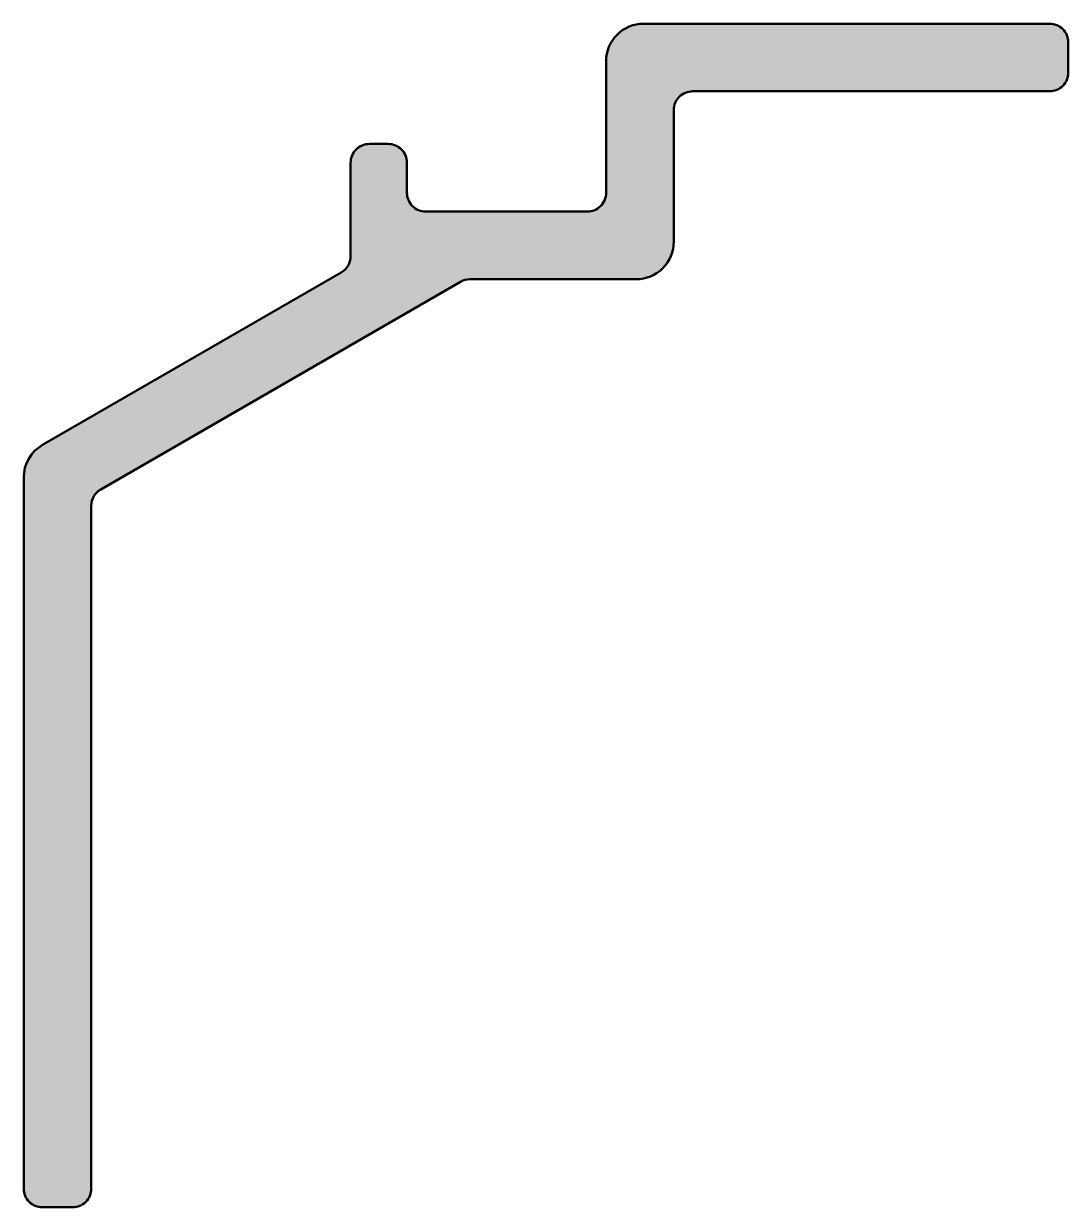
# Model space of a CAD drawing. Extents: x -10.7 to 17.1, y -28.5 to 3.
import ezdxf

# ---------------------------------------------------------------- set-up
doc = ezdxf.new("R2010")
doc.units = 0
doc.layers.add('0S-Alu contour', color=7, linetype='Continuous', lineweight=50)
doc.layers.add('0S-Alu hatch', color=252, linetype='Continuous', lineweight=25)

# ---------------------------------------------------------------- blocks, each defined once
blk = doc.blocks.new('189600__AC6EB274_1548_4674_849C_94A6B679DD75_')
at = {"layer": '0S-Alu hatch'}
h = blk.add_hatch(color=256, dxfattribs=at)
edge = h.paths.add_edge_path()
edge.add_line((-2, -0.6999397277832102), (-2, -3.187938690185546))
edge.add_ellipse((-2.496648116455357, -3.189859918929053), major_axis=(-0.496651832472749, 0), ratio=1, start_angle=119.77674923005651, end_angle=180.2216413306585, ccw=False)
edge.add_line((-2.25, -3.620937347412108), (-10.19999694824219, -8.2109375))
edge.add_arc((-9.697015093884495, -9.078684526797723), 1.002983373904768, 120.0983442068462, 179.9002649298369)
edge.add_line((-10.69999694824219, -9.07693862915039), (-10.69999694824219, -27.99993896484375))
edge.add_arc((-10.20025406177223, -28.0001960783738), 0.4997429526113294, 179.9705218038621, 270.029478196142)
edge.add_line((-10.19999694824218, -28.49993896484375), (-9.399993896484377, -28.49993896484375))
edge.add_arc((-9.399743149096873, -28.00018971223126), 0.4997493155182912, 269.9712520514094, 360.0287479485826)
edge.add_line((-8.899993896484377, -27.99993896484375), (-8.899993896484375, -9.827938079833984))
edge.add_ellipse((-8.403345780029017, -9.826016851090477), major_axis=(-0.496651832472749, 0), ratio=1, start_angle=-60.22325076994338, end_angle=0.22164133065837177, ccw=False)
edge.add_line((-8.649993896484375, -9.394939422607422), (0.9250030517578125, -3.866939544677734))
edge.add_ellipse((1.177732177162382, -4.310030535925604), major_axis=(-0.5100996347310778, 0), ratio=1, start_angle=270.3065442568368, end_angle=299.69946202186975, ccw=False)
edge.add_line((1.175003051757812, -3.799938201904296), (5.599998474121093, -3.799938201904296))
edge.add_arc((5.600521767503909, -2.800461495287112), 0.9994768436068424, 269.970001802599, 360.0299981973979)
edge.add_line((6.599998474121093, -2.799938201904298), (6.599998474121093, 0.7000617980957032))
edge.add_ellipse((7.099747726733594, 0.7003125454832025), major_axis=(-0.4997493155182965, 0), ratio=1, start_angle=-90.02874794858991, end_angle=0.02874794858257701, ccw=False)
edge.add_line((7.099998474121093, 1.200061798095702), (16.5999984741211, 1.200061798095703))
edge.add_arc((16.60026482557646, 1.699795446640334), 0.4997337195255359, 269.9694621067467, 360.0305378932574)
edge.add_line((17.09999847412109, 1.700061798095703), (17.0999984741211, 2.50006103515625))
edge.add_arc((16.60025574737173, 2.500322121126781), 0.4997427949503325, 359.9700663520689, 450.0294965174952)
edge.add_line((16.5999984741211, 3.000064849853517), (5.800003051757812, 3.000064849853516))
edge.add_arc((5.799484345677277, 2.000583553948076), 0.9994814305032463, 89.97026490973268, 180.0299536559071)
edge.add_line((4.800003051757812, 2.000061035156234), (4.800003051757812, -1.49993896484375))
edge.add_ellipse((4.300256981616834, -1.500192894702771), major_axis=(-0.4997461346541111, 0), ratio=1, start_angle=89.97088699875508, end_angle=180.0291130012399, ccw=False)
edge.add_line((4.300003051757812, -1.99993896484375), (0, -1.99993896484375))
edge.add_ellipse((-0.0002501059442387, -1.500189070787988), major_axis=(-0.4997499566400463, 0), ratio=1, start_angle=-0.028674370948806427, end_angle=90.02867437094051, ccw=False)
edge.add_line((-0.5, -1.499938964843749), (-0.5, -0.6999397277832032))
edge.add_arc((-0.9997336485446247, -0.6996733763278278), 0.4997337195255291, 359.9694621067426, 450.0305378932548)
edge.add_line((-1, -0.1999397277832032), (-1.5, -0.1999397277832031))
edge.add_arc((-1.500253288479711, -0.6996864393034921), 0.4997467757078548, 89.97096057000569, 180.0290394299985)
at = {"layer": '0S-Alu contour', "color": 7}
for points in [[(16.5999984741211, 3.000064849853517), (5.800003051757812, 3.000064849853516)], [(17.09999847412109, 1.700061798095703), (17.0999984741211, 2.50006103515625)], [(4.800003051757812, 2.000061035156234), (4.800003051757812, -1.49993896484375)], [(7.099998474121093, 1.200061798095702), (16.5999984741211, 1.200061798095703)], [(6.599998474121093, -2.799938201904298), (6.599998474121093, 0.7000617980957032)], [(-1, -0.1999397277832032), (-1.5, -0.1999397277832031)], [(-2, -0.6999397277832102), (-2, -3.187938690185546)], [(-0.5, -1.499938964843749), (-0.5, -0.6999397277832032)], [(4.300003051757812, -1.99993896484375), (0, -1.99993896484375)], [(-2.25, -3.620937347412108), (-10.19999694824219, -8.2109375)], [(-8.649993896484375, -9.394939422607422), (0.9250030517578125, -3.866939544677734)], [(1.175003051757812, -3.799938201904296), (5.599998474121093, -3.799938201904296)], [(-10.69999694824219, -9.07693862915039), (-10.69999694824219, -27.99993896484375)], [(-8.899993896484377, -27.99993896484375), (-8.899993896484375, -9.827938079833984)], [(-10.19999694824218, -28.49993896484375), (-9.399993896484377, -28.49993896484375)]]:
    blk.add_lwpolyline(points, dxfattribs=at)
for centre, radius, start, end in [((5.799484345677277, 2.000583553948076), 0.9994814305032463, 89.97026490973268, 180.0299536559071), ((16.60025574737173, 2.500322121126781), 0.4997427949503325, 359.9700663520689, 90.02949651749525), ((16.60026482557646, 1.699795446640334), 0.4997337195255359, 269.9694621067467, 0.0305378932573499), ((-1.500253288479711, -0.6996864393034921), 0.4997467757078548, 89.97096057000569, 180.0290394299985), ((-0.9997336485446247, -0.6996733763278278), 0.4997337195255291, 359.9694621067426, 90.03053789325489), ((5.600521767503909, -2.800461495287112), 0.9994768436068424, 269.970001802599, 0.0299981973979012), ((-9.697015093884495, -9.078684526797723), 1.002983373904768, 120.0983442068462, 179.9002649298369), ((-10.20025406177223, -28.0001960783738), 0.4997429526113294, 179.9705218038621, 270.029478196142), ((-9.399743149096873, -28.00018971223126), 0.4997493155182912, 269.9712520514094, 0.0287479485825541)]:
    blk.add_arc(centre, radius, start, end, dxfattribs=at)
at = {"layer": '0S-Alu contour', "color": 7, "extrusion": (0, 0, -1)}
for centre, radius, start, end in [((-7.099747726733594, 0.7003125454832025), 0.4997493155182965, 359.9712520514174, 90.02874794858992), ((0.0002501059442387, -1.500189070787988), 0.4997499566400463, 269.9713256290595, 0.0286743709488218), ((-4.300256981616834, -1.500192894702771), 0.4997461346541111, 179.9708869987601, 270.0291130012449), ((2.496648116455357, -3.189859918929053), 0.496651832472749, 179.7783586693415, 240.2232507699435), ((-1.177732177162382, -4.310030535925604), 0.5100996347310778, 60.30053797813025, 89.69345574316318), ((8.403345780029017, -9.826016851090477), 0.496651832472749, 359.7783586693416, 60.22325076994352)]:
    blk.add_arc(centre, radius, start, end, dxfattribs=at)
blk = doc.blocks.new('189600__37806ED8_3442_4842_B154_DDB636E8CA54_')
at = {"layer": '0S-Alu contour', "color": 7}
blk.add_blockref('189600__AC6EB274_1548_4674_849C_94A6B679DD75_', (0, 0), dxfattribs=at)

msp = doc.modelspace()

# ---------------------------------------------------------------- block references
at = {"layer": '0S-Alu contour', "color": 7}
msp.add_blockref('189600__37806ED8_3442_4842_B154_DDB636E8CA54_', (0, 0), dxfattribs=at)

doc.saveas('drawing.dxf')
